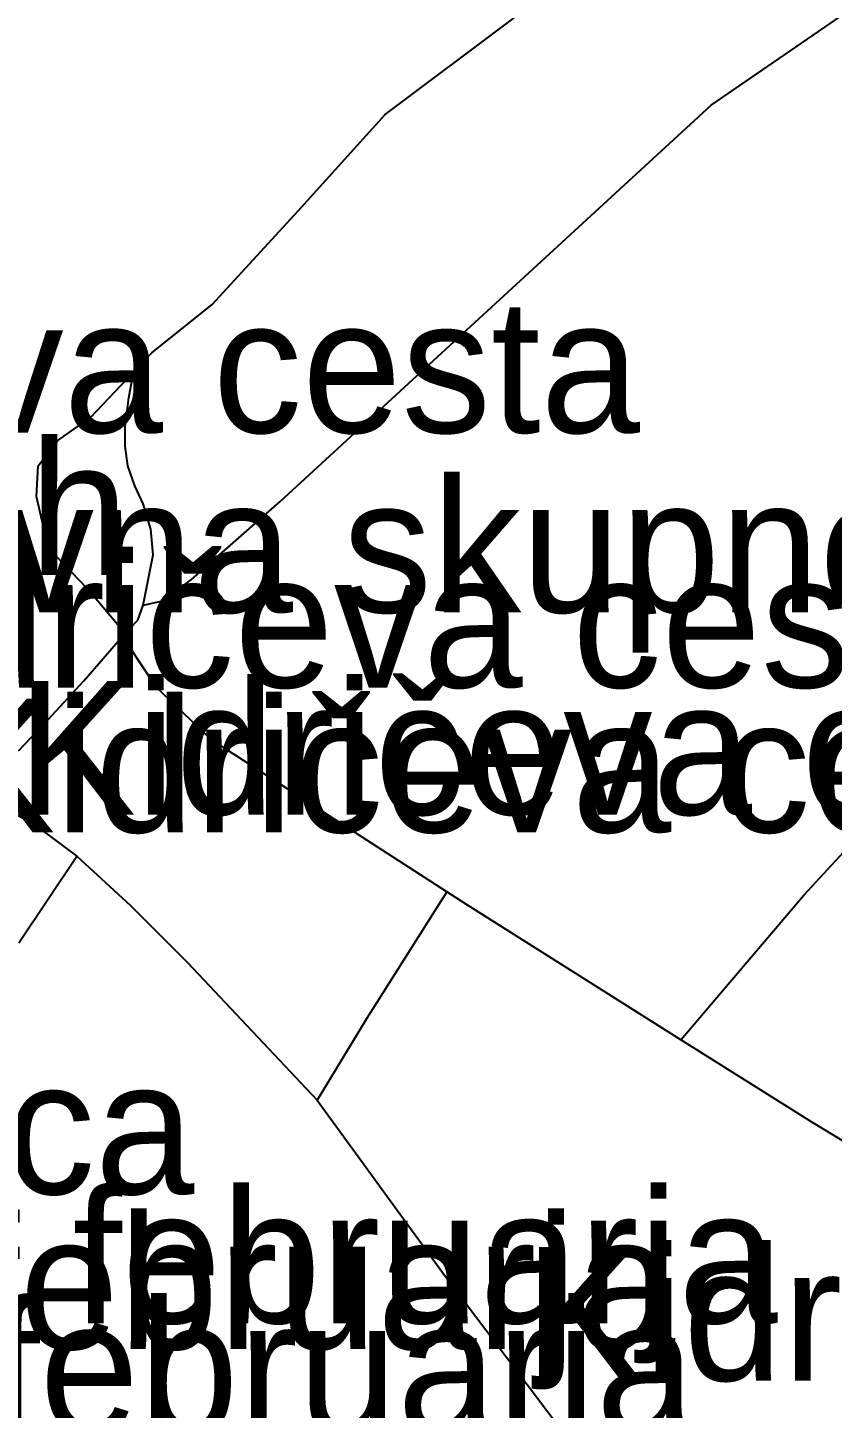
# Model space of a CAD drawing. Extents: x -8864 to 13231, y -7697 to 8949.
# Drawn here: x 2440 to 2813, y -1919 to -1277 of the extents above; entities that cross this region are included whole.
import ezdxf

# ---------------------------------------------------------------- set-up
doc = ezdxf.new("R2010")
doc.units = 0
for name, color, linetype in [('OSM_HIGHWAY_TERTIARY', 8, 'CONTINUOUS'), ('OSM_HIGHWAY_TRACK', 8, 'CONTINUOUS'), ('OSM_LABELS', 8, 'CONTINUOUS')]:
    doc.layers.add(name, color=color, linetype=linetype)

msp = doc.modelspace()

# ---------------------------------------------------------------- linework, layer by layer
at = {"layer": 'OSM_HIGHWAY_TERTIARY'}
for p, q in [((2423.943605, -1636.277824), (2445.689396, -1649.576737)), ((2445.689396, -1649.576737), (2462.60364, -1662.130644)), ((2462.60364, -1662.130644), (2466.41681, -1665.644404)), ((2466.41681, -1665.644404), (2487.496445, -1685.059038)), ((2487.496445, -1685.059038), (2514.073783, -1711.545669)), ((2514.073783, -1711.545669), (2574.219272, -1775.504991)), ((2574.219272, -1775.504991), (2633.369355, -1856.699527)), ((2633.369355, -1856.699527), (2686.056957, -1926.485463))]:
    msp.add_line(p, q, dxfattribs=at)
at = {"layer": 'OSM_HIGHWAY_TRACK'}
for p, q in [((2757.136597, -1313.523429), (2946.738456, -1182.769315)), ((2605.704727, -1317.771076), (2665.674106, -1272.981759)), ((2557.067662, -1497.506555), (2757.136597, -1313.523429)), ((2565.467357, -1362.593751), (2605.704727, -1317.771076)), ((2525.452039, -1406.059847), (2565.467357, -1362.593751)), ((2497.504103, -1428.532342), (2525.452039, -1406.059847)), ((2488.997211, -1437.439056), (2497.504103, -1428.532342)), ((2469.081435, -1458.310343), (2488.997211, -1437.439056)), ((2486.730748, -1449.314674), (2488.997211, -1437.439056)), ((2485.0845, -1462.669185), (2486.730748, -1449.314674)), ((2453.882352, -1469.140729), (2469.081435, -1458.310343)), ((2485.0845, -1471.809408), (2485.0845, -1462.669185)), ((2444.732275, -1480.982989), (2453.882352, -1469.140729)), ((2486.317272, -1480.949631), (2485.0845, -1471.809408)), ((2443.989549, -1495.160342), (2444.732275, -1480.982989)), ((2489.502571, -1490.201048), (2486.317272, -1480.949631)), ((2493.507165, -1498.618504), (2489.502571, -1490.201048)), ((2447.47347, -1510.749871), (2443.989549, -1495.160342)), ((2496.998743, -1510.438525), (2493.507165, -1498.618504)), ((2515.842543, -1533.756101), (2557.067662, -1497.506555)), ((2452.955859, -1522.681086), (2447.47347, -1510.749871)), ((2498.024777, -1522.247426), (2496.998743, -1510.438525)), ((2467.458158, -1537.870313), (2452.955859, -1522.681086)), ((2493.507165, -1545.665078), (2498.024777, -1522.247426)), ((2483.078374, -1556.428747), (2467.458158, -1537.870313)), ((2502.51176, -1543.674689), (2515.842543, -1533.756101)), ((2493.507165, -1545.665078), (2502.51176, -1543.674689)), ((2490.934424, -1552.548044), (2493.507165, -1545.665078)), ((2483.813443, -1559.986984), (2483.078374, -1556.428747)), ((2483.813443, -1559.986984), (2490.934424, -1552.548044)), ((2800.04625, -1680.311014), (2914.517931, -1556.228596)), ((2465.934421, -1580.847153), (2483.813443, -1559.986984)), ((2491.60058, -1571.740288), (2483.813443, -1559.986984)), ((2499.556171, -1583.76046), (2491.60058, -1571.740288)), ((2449.41834, -1598.749536), (2465.934421, -1580.847153)), ((2525.237644, -1608.234463), (2499.556171, -1583.76046)), ((2435.536255, -1613.304952), (2449.41834, -1598.749536)), ((2634.349447, -1678.720927), (2525.237644, -1608.234463)), ((2435.735337, -1702.461044), (2462.60364, -1662.130644)), ((2634.349447, -1678.720927), (2597.113609, -1737.654238)), ((2643.530153, -1684.658736), (2634.349447, -1678.720927)), ((2743.078403, -1747.428272), (2643.530153, -1684.658736)), ((2743.078403, -1747.428272), (2800.04625, -1680.311014)), ((2597.113609, -1737.654238), (2574.219272, -1775.504991)), ((2803.35406, -1785.434698), (2743.078403, -1747.428272)), ((2898.200931, -1843.244941), (2803.35406, -1785.434698))]:
    msp.add_line(p, q, dxfattribs=at)

# ---------------------------------------------------------------- texts
at = {"layer": 'OSM_LABELS'}
for s, p in [('Kidričeva cesta', (2161.484194, -1465.634896)), ('Ulica Paherjevih', (1887.281682, -1531.572616)), ('Krajevna skupnost Dravski Dvor', (2235.475828, -1549.04911)), ('Kidričeva cesta', (2328.312853, -1583.881517)), ('Kidričeva cesta', (2434.8165, -1642.92728)), ('Kidričeva cesta', (2397.339467, -1651.133466)), ('Lovska ulica', (2060.707765, -1819.109802)), ('Ulica 8. februarja', (2160.869303, -1879.033028)), ('Ulica 8. februarja', (2113.304277, -1891.071099)), ('Kidričeva cesta', (2670.37256, -1905.711119)), ('Ulica 8. februarja', (2122.649544, -1930.321688))]:
    msp.add_text(s, height=62.042552, dxfattribs=at).set_placement(p)

doc.saveas('drawing.dxf')
